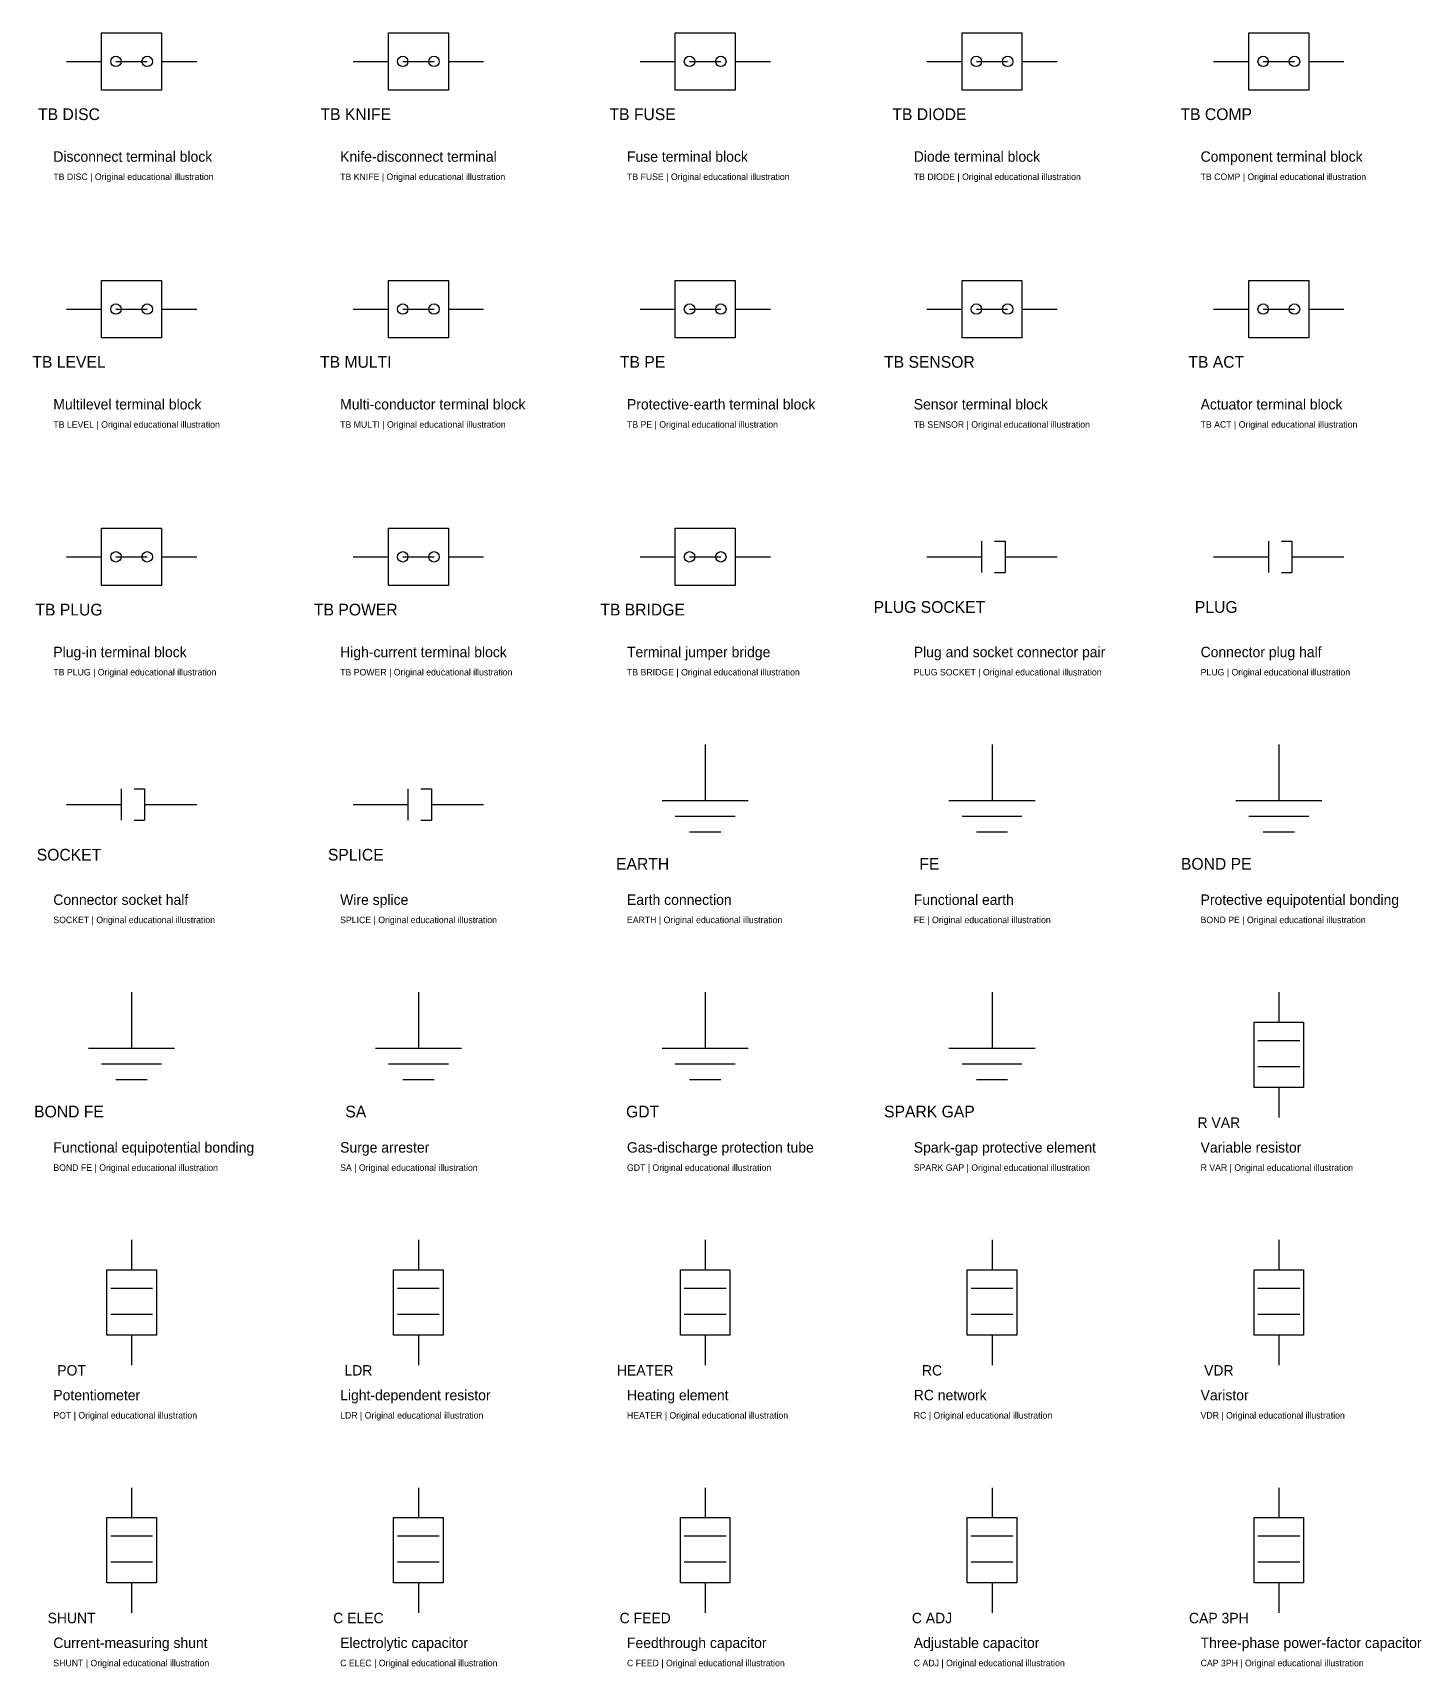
# Model space of a CAD drawing. Extents: x -25 to 1140, y -41451 to 113.
# Drawn here: x -16 to 1049, y -14091 to -12836 of the extents above; entities that cross this region are included whole.
import ezdxf
from ezdxf.enums import TextEntityAlignment as Align

# ---------------------------------------------------------------- set-up
doc = ezdxf.new("R2010")
doc.units = 0
doc.layers.add('REFERENCE', color=7, linetype='CONTINUOUS')

# ---------------------------------------------------------------- blocks, each defined once
blk = doc.blocks.new('REF_DISCONNECT_TERMINAL_BLOCK')
at = {"layer": 'REFERENCE'}
for p, q in [((37, 84), (83, 84)), ((37, 40), (37, 84)), ((83, 84), (83, 40)), ((10, 62), (37, 62)), ((48, 62), (72, 62)), ((83, 62), (110, 62)), ((83, 40), (37, 40))]:
    blk.add_line(p, q, dxfattribs=at)
for centre in [(48, 62), (72, 62)]:
    blk.add_circle(centre, 4, dxfattribs=at)
blk.add_text('TB DISC', height=9, dxfattribs=at).set_placement((12, 17), align=Align.CENTER)
blk = doc.blocks.new('REF_KNIFE_DISCONNECT_TERMINAL')
at = {"layer": 'REFERENCE'}
for p, q in [((37, 84), (83, 84)), ((37, 40), (37, 84)), ((83, 84), (83, 40)), ((10, 62), (37, 62)), ((48, 62), (72, 62)), ((83, 62), (110, 62)), ((83, 40), (37, 40))]:
    blk.add_line(p, q, dxfattribs=at)
for centre in [(48, 62), (72, 62)]:
    blk.add_circle(centre, 4, dxfattribs=at)
blk.add_text('TB KNIFE', height=9, dxfattribs=at).set_placement((12, 17), align=Align.CENTER)
blk = doc.blocks.new('REF_FUSE_TERMINAL_BLOCK')
at = {"layer": 'REFERENCE'}
for p, q in [((37, 84), (83, 84)), ((37, 40), (37, 84)), ((83, 84), (83, 40)), ((10, 62), (37, 62)), ((48, 62), (72, 62)), ((83, 62), (110, 62)), ((83, 40), (37, 40))]:
    blk.add_line(p, q, dxfattribs=at)
for centre in [(48, 62), (72, 62)]:
    blk.add_circle(centre, 4, dxfattribs=at)
blk.add_text('TB FUSE', height=9, dxfattribs=at).set_placement((12, 17), align=Align.CENTER)
blk = doc.blocks.new('REF_DIODE_TERMINAL_BLOCK')
at = {"layer": 'REFERENCE'}
for p, q in [((37, 84), (83, 84)), ((37, 40), (37, 84)), ((83, 84), (83, 40)), ((10, 62), (37, 62)), ((48, 62), (72, 62)), ((83, 62), (110, 62)), ((83, 40), (37, 40))]:
    blk.add_line(p, q, dxfattribs=at)
for centre in [(48, 62), (72, 62)]:
    blk.add_circle(centre, 4, dxfattribs=at)
blk.add_text('TB DIODE', height=9, dxfattribs=at).set_placement((12, 17), align=Align.CENTER)
blk = doc.blocks.new('REF_COMPONENT_TERMINAL_BLOCK')
at = {"layer": 'REFERENCE'}
for p, q in [((37, 84), (83, 84)), ((37, 40), (37, 84)), ((83, 84), (83, 40)), ((10, 62), (37, 62)), ((48, 62), (72, 62)), ((83, 62), (110, 62)), ((83, 40), (37, 40))]:
    blk.add_line(p, q, dxfattribs=at)
for centre in [(48, 62), (72, 62)]:
    blk.add_circle(centre, 4, dxfattribs=at)
blk.add_text('TB COMP', height=9, dxfattribs=at).set_placement((12, 17), align=Align.CENTER)
blk = doc.blocks.new('REF_MULTILEVEL_TERMINAL_BLOCK')
at = {"layer": 'REFERENCE'}
for p, q in [((37, 84), (83, 84)), ((37, 40), (37, 84)), ((83, 84), (83, 40)), ((10, 62), (37, 62)), ((48, 62), (72, 62)), ((83, 62), (110, 62)), ((83, 40), (37, 40))]:
    blk.add_line(p, q, dxfattribs=at)
for centre in [(48, 62), (72, 62)]:
    blk.add_circle(centre, 4, dxfattribs=at)
blk.add_text('TB LEVEL', height=9, dxfattribs=at).set_placement((12, 17), align=Align.CENTER)
blk = doc.blocks.new('REF_MULTI_CONDUCTOR_TERMINAL_BLOCK')
at = {"layer": 'REFERENCE'}
for p, q in [((37, 84), (83, 84)), ((37, 40), (37, 84)), ((83, 84), (83, 40)), ((10, 62), (37, 62)), ((48, 62), (72, 62)), ((83, 62), (110, 62)), ((83, 40), (37, 40))]:
    blk.add_line(p, q, dxfattribs=at)
for centre in [(48, 62), (72, 62)]:
    blk.add_circle(centre, 4, dxfattribs=at)
blk.add_text('TB MULTI', height=9, dxfattribs=at).set_placement((12, 17), align=Align.CENTER)
blk = doc.blocks.new('REF_PROTECTIVE_EARTH_TERMINAL_BLOCK')
at = {"layer": 'REFERENCE'}
for p, q in [((37, 84), (83, 84)), ((37, 40), (37, 84)), ((83, 84), (83, 40)), ((10, 62), (37, 62)), ((48, 62), (72, 62)), ((83, 62), (110, 62)), ((83, 40), (37, 40))]:
    blk.add_line(p, q, dxfattribs=at)
for centre in [(48, 62), (72, 62)]:
    blk.add_circle(centre, 4, dxfattribs=at)
blk.add_text('TB PE', height=9, dxfattribs=at).set_placement((12, 17), align=Align.CENTER)
blk = doc.blocks.new('REF_SENSOR_TERMINAL_BLOCK')
at = {"layer": 'REFERENCE'}
for p, q in [((37, 84), (83, 84)), ((37, 40), (37, 84)), ((83, 84), (83, 40)), ((10, 62), (37, 62)), ((48, 62), (72, 62)), ((83, 62), (110, 62)), ((83, 40), (37, 40))]:
    blk.add_line(p, q, dxfattribs=at)
for centre in [(48, 62), (72, 62)]:
    blk.add_circle(centre, 4, dxfattribs=at)
blk.add_text('TB SENSOR', height=9, dxfattribs=at).set_placement((12, 17), align=Align.CENTER)
blk = doc.blocks.new('REF_ACTUATOR_TERMINAL_BLOCK')
at = {"layer": 'REFERENCE'}
for p, q in [((37, 84), (83, 84)), ((37, 40), (37, 84)), ((83, 84), (83, 40)), ((10, 62), (37, 62)), ((48, 62), (72, 62)), ((83, 62), (110, 62)), ((83, 40), (37, 40))]:
    blk.add_line(p, q, dxfattribs=at)
for centre in [(48, 62), (72, 62)]:
    blk.add_circle(centre, 4, dxfattribs=at)
blk.add_text('TB ACT', height=9, dxfattribs=at).set_placement((12, 17), align=Align.CENTER)
blk = doc.blocks.new('REF_PLUG_IN_TERMINAL_BLOCK')
at = {"layer": 'REFERENCE'}
for p, q in [((37, 84), (83, 84)), ((37, 40), (37, 84)), ((83, 84), (83, 40)), ((10, 62), (37, 62)), ((48, 62), (72, 62)), ((83, 62), (110, 62)), ((83, 40), (37, 40))]:
    blk.add_line(p, q, dxfattribs=at)
for centre in [(48, 62), (72, 62)]:
    blk.add_circle(centre, 4, dxfattribs=at)
blk.add_text('TB PLUG', height=9, dxfattribs=at).set_placement((12, 17), align=Align.CENTER)
blk = doc.blocks.new('REF_HIGH_CURRENT_TERMINAL_BLOCK')
at = {"layer": 'REFERENCE'}
for p, q in [((37, 84), (83, 84)), ((37, 40), (37, 84)), ((83, 84), (83, 40)), ((10, 62), (37, 62)), ((48, 62), (72, 62)), ((83, 62), (110, 62)), ((83, 40), (37, 40))]:
    blk.add_line(p, q, dxfattribs=at)
for centre in [(48, 62), (72, 62)]:
    blk.add_circle(centre, 4, dxfattribs=at)
blk.add_text('TB POWER', height=9, dxfattribs=at).set_placement((12, 17), align=Align.CENTER)
blk = doc.blocks.new('REF_TERMINAL_JUMPER_BRIDGE')
at = {"layer": 'REFERENCE'}
for p, q in [((37, 84), (83, 84)), ((37, 40), (37, 84)), ((83, 84), (83, 40)), ((10, 62), (37, 62)), ((48, 62), (72, 62)), ((83, 62), (110, 62)), ((83, 40), (37, 40))]:
    blk.add_line(p, q, dxfattribs=at)
for centre in [(48, 62), (72, 62)]:
    blk.add_circle(centre, 4, dxfattribs=at)
blk.add_text('TB BRIDGE', height=9, dxfattribs=at).set_placement((12, 17), align=Align.CENTER)
blk = doc.blocks.new('REF_PLUG_AND_SOCKET_CONNECTOR_PAIR')
at = {"layer": 'REFERENCE'}
for p, q in [((52, 74), (52, 50)), ((62, 74), (70, 74)), ((70, 74), (70, 50)), ((10, 62), (52, 62)), ((70, 62), (110, 62)), ((62, 50), (70, 50))]:
    blk.add_line(p, q, dxfattribs=at)
blk.add_text('PLUG SOCKET', height=9, dxfattribs=at).set_placement((12, 19), align=Align.CENTER)
blk = doc.blocks.new('REF_CONNECTOR_PLUG_HALF')
at = {"layer": 'REFERENCE'}
for p, q in [((52, 74), (52, 50)), ((62, 74), (70, 74)), ((70, 74), (70, 50)), ((10, 62), (52, 62)), ((70, 62), (110, 62)), ((62, 50), (70, 50))]:
    blk.add_line(p, q, dxfattribs=at)
blk.add_text('PLUG', height=9, dxfattribs=at).set_placement((12, 19), align=Align.CENTER)
blk = doc.blocks.new('REF_CONNECTOR_SOCKET_HALF')
at = {"layer": 'REFERENCE'}
for p, q in [((52, 74), (52, 50)), ((62, 74), (70, 74)), ((70, 74), (70, 50)), ((10, 62), (52, 62)), ((70, 62), (110, 62)), ((62, 50), (70, 50))]:
    blk.add_line(p, q, dxfattribs=at)
blk.add_text('SOCKET', height=9, dxfattribs=at).set_placement((12, 19), align=Align.CENTER)
blk = doc.blocks.new('REF_WIRE_SPLICE')
at = {"layer": 'REFERENCE'}
for p, q in [((52, 74), (52, 50)), ((62, 74), (70, 74)), ((70, 74), (70, 50)), ((10, 62), (52, 62)), ((70, 62), (110, 62)), ((62, 50), (70, 50))]:
    blk.add_line(p, q, dxfattribs=at)
blk.add_text('SPLICE', height=9, dxfattribs=at).set_placement((12, 19), align=Align.CENTER)
blk = doc.blocks.new('REF_EARTH_CONNECTION')
at = {"layer": 'REFERENCE'}
for p, q in [((60, 108), (60, 65)), ((27, 65), (93, 65)), ((37, 53), (83, 53)), ((48, 41), (72, 41))]:
    blk.add_line(p, q, dxfattribs=at)
blk.add_text('EARTH', height=9, dxfattribs=at).set_placement((12, 12), align=Align.CENTER)
blk = doc.blocks.new('REF_FUNCTIONAL_EARTH')
at = {"layer": 'REFERENCE'}
for p, q in [((60, 108), (60, 65)), ((27, 65), (93, 65)), ((37, 53), (83, 53)), ((48, 41), (72, 41))]:
    blk.add_line(p, q, dxfattribs=at)
blk.add_text('FE', height=9, dxfattribs=at).set_placement((12, 12), align=Align.CENTER)
blk = doc.blocks.new('REF_PROTECTIVE_EQUIPOTENTIAL_BONDING')
at = {"layer": 'REFERENCE'}
for p, q in [((60, 108), (60, 65)), ((27, 65), (93, 65)), ((37, 53), (83, 53)), ((48, 41), (72, 41))]:
    blk.add_line(p, q, dxfattribs=at)
blk.add_text('BOND PE', height=9, dxfattribs=at).set_placement((12, 12), align=Align.CENTER)
blk = doc.blocks.new('REF_FUNCTIONAL_EQUIPOTENTIAL_BONDING')
at = {"layer": 'REFERENCE'}
for p, q in [((60, 108), (60, 65)), ((27, 65), (93, 65)), ((37, 53), (83, 53)), ((48, 41), (72, 41))]:
    blk.add_line(p, q, dxfattribs=at)
blk.add_text('BOND FE', height=9, dxfattribs=at).set_placement((12, 12), align=Align.CENTER)
blk = doc.blocks.new('REF_SURGE_ARRESTER')
at = {"layer": 'REFERENCE'}
for p, q in [((60, 108), (60, 65)), ((27, 65), (93, 65)), ((37, 53), (83, 53)), ((48, 41), (72, 41))]:
    blk.add_line(p, q, dxfattribs=at)
blk.add_text('SA', height=9, dxfattribs=at).set_placement((12, 12), align=Align.CENTER)
blk = doc.blocks.new('REF_GAS_DISCHARGE_PROTECTION_TUBE')
at = {"layer": 'REFERENCE'}
for p, q in [((60, 108), (60, 65)), ((27, 65), (93, 65)), ((37, 53), (83, 53)), ((48, 41), (72, 41))]:
    blk.add_line(p, q, dxfattribs=at)
blk.add_text('GDT', height=9, dxfattribs=at).set_placement((12, 12), align=Align.CENTER)
blk = doc.blocks.new('REF_SPARK_GAP_PROTECTIVE_ELEMENT')
at = {"layer": 'REFERENCE'}
for p, q in [((60, 108), (60, 65)), ((27, 65), (93, 65)), ((37, 53), (83, 53)), ((48, 41), (72, 41))]:
    blk.add_line(p, q, dxfattribs=at)
blk.add_text('SPARK GAP', height=9, dxfattribs=at).set_placement((12, 12), align=Align.CENTER)
blk = doc.blocks.new('REF_VARIABLE_RESISTOR')
at = {"layer": 'REFERENCE'}
for p, q in [((60, 108), (60, 85)), ((41, 85), (79, 85)), ((41, 35), (41, 85)), ((79, 85), (79, 35)), ((44, 71), (76, 71)), ((44, 51), (76, 51)), ((79, 35), (41, 35)), ((60, 35), (60, 12))]:
    blk.add_line(p, q, dxfattribs=at)
blk.add_text('R VAR', height=8, dxfattribs=at).set_placement((14, 4), align=Align.CENTER)
blk = doc.blocks.new('REF_POTENTIOMETER')
at = {"layer": 'REFERENCE'}
for p, q in [((60, 108), (60, 85)), ((41, 85), (79, 85)), ((41, 35), (41, 85)), ((79, 85), (79, 35)), ((44, 71), (76, 71)), ((44, 51), (76, 51)), ((79, 35), (41, 35)), ((60, 35), (60, 12))]:
    blk.add_line(p, q, dxfattribs=at)
blk.add_text('POT', height=8, dxfattribs=at).set_placement((14, 4), align=Align.CENTER)
blk = doc.blocks.new('REF_LIGHT_DEPENDENT_RESISTOR')
at = {"layer": 'REFERENCE'}
for p, q in [((60, 108), (60, 85)), ((41, 85), (79, 85)), ((41, 35), (41, 85)), ((79, 85), (79, 35)), ((44, 71), (76, 71)), ((44, 51), (76, 51)), ((79, 35), (41, 35)), ((60, 35), (60, 12))]:
    blk.add_line(p, q, dxfattribs=at)
blk.add_text('LDR', height=8, dxfattribs=at).set_placement((14, 4), align=Align.CENTER)
blk = doc.blocks.new('REF_HEATING_ELEMENT')
at = {"layer": 'REFERENCE'}
for p, q in [((60, 108), (60, 85)), ((41, 85), (79, 85)), ((41, 35), (41, 85)), ((79, 85), (79, 35)), ((44, 71), (76, 71)), ((44, 51), (76, 51)), ((79, 35), (41, 35)), ((60, 35), (60, 12))]:
    blk.add_line(p, q, dxfattribs=at)
blk.add_text('HEATER', height=8, dxfattribs=at).set_placement((14, 4), align=Align.CENTER)
blk = doc.blocks.new('REF_RC_NETWORK')
at = {"layer": 'REFERENCE'}
for p, q in [((60, 108), (60, 85)), ((41, 85), (79, 85)), ((41, 35), (41, 85)), ((79, 85), (79, 35)), ((44, 71), (76, 71)), ((44, 51), (76, 51)), ((79, 35), (41, 35)), ((60, 35), (60, 12))]:
    blk.add_line(p, q, dxfattribs=at)
blk.add_text('RC', height=8, dxfattribs=at).set_placement((14, 4), align=Align.CENTER)
blk = doc.blocks.new('REF_VARISTOR')
at = {"layer": 'REFERENCE'}
for p, q in [((60, 108), (60, 85)), ((41, 85), (79, 85)), ((41, 35), (41, 85)), ((79, 85), (79, 35)), ((44, 71), (76, 71)), ((44, 51), (76, 51)), ((79, 35), (41, 35)), ((60, 35), (60, 12))]:
    blk.add_line(p, q, dxfattribs=at)
blk.add_text('VDR', height=8, dxfattribs=at).set_placement((14, 4), align=Align.CENTER)
blk = doc.blocks.new('REF_CURRENT_MEASURING_SHUNT')
at = {"layer": 'REFERENCE'}
for p, q in [((60, 108), (60, 85)), ((41, 85), (79, 85)), ((41, 35), (41, 85)), ((79, 85), (79, 35)), ((44, 71), (76, 71)), ((44, 51), (76, 51)), ((79, 35), (41, 35)), ((60, 35), (60, 12))]:
    blk.add_line(p, q, dxfattribs=at)
blk.add_text('SHUNT', height=8, dxfattribs=at).set_placement((14, 4), align=Align.CENTER)
blk = doc.blocks.new('REF_ELECTROLYTIC_CAPACITOR')
at = {"layer": 'REFERENCE'}
for p, q in [((60, 108), (60, 85)), ((41, 85), (79, 85)), ((41, 35), (41, 85)), ((79, 85), (79, 35)), ((44, 71), (76, 71)), ((44, 51), (76, 51)), ((79, 35), (41, 35)), ((60, 35), (60, 12))]:
    blk.add_line(p, q, dxfattribs=at)
blk.add_text('C ELEC', height=8, dxfattribs=at).set_placement((14, 4), align=Align.CENTER)
blk = doc.blocks.new('REF_FEEDTHROUGH_CAPACITOR')
at = {"layer": 'REFERENCE'}
for p, q in [((60, 108), (60, 85)), ((41, 85), (79, 85)), ((41, 35), (41, 85)), ((79, 85), (79, 35)), ((44, 71), (76, 71)), ((44, 51), (76, 51)), ((79, 35), (41, 35)), ((60, 35), (60, 12))]:
    blk.add_line(p, q, dxfattribs=at)
blk.add_text('C FEED', height=8, dxfattribs=at).set_placement((14, 4), align=Align.CENTER)
blk = doc.blocks.new('REF_ADJUSTABLE_CAPACITOR')
at = {"layer": 'REFERENCE'}
for p, q in [((60, 108), (60, 85)), ((41, 85), (79, 85)), ((41, 35), (41, 85)), ((79, 85), (79, 35)), ((44, 71), (76, 71)), ((44, 51), (76, 51)), ((79, 35), (41, 35)), ((60, 35), (60, 12))]:
    blk.add_line(p, q, dxfattribs=at)
blk.add_text('C ADJ', height=8, dxfattribs=at).set_placement((14, 4), align=Align.CENTER)
blk = doc.blocks.new('REF_THREE_PHASE_POWER_FACTOR_CAPACITOR')
at = {"layer": 'REFERENCE'}
for p, q in [((60, 108), (60, 85)), ((41, 85), (79, 85)), ((41, 35), (41, 85)), ((79, 85), (79, 35)), ((44, 71), (76, 71)), ((44, 51), (76, 51)), ((79, 35), (41, 35)), ((60, 35), (60, 12))]:
    blk.add_line(p, q, dxfattribs=at)
blk.add_text('CAP 3PH', height=8, dxfattribs=at).set_placement((14, 4), align=Align.CENTER)

msp = doc.modelspace()

# ---------------------------------------------------------------- block references
at = {"layer": 'REFERENCE'}
for name, p in [('REF_DISCONNECT_TERMINAL_BLOCK', (0, -12920)), ('REF_KNIFE_DISCONNECT_TERMINAL', (220, -12920)), ('REF_FUSE_TERMINAL_BLOCK', (440, -12920)), ('REF_DIODE_TERMINAL_BLOCK', (660, -12920)), ('REF_COMPONENT_TERMINAL_BLOCK', (880, -12920)), ('REF_MULTILEVEL_TERMINAL_BLOCK', (0, -13110)), ('REF_MULTI_CONDUCTOR_TERMINAL_BLOCK', (220, -13110)), ('REF_PROTECTIVE_EARTH_TERMINAL_BLOCK', (440, -13110)), ('REF_SENSOR_TERMINAL_BLOCK', (660, -13110)), ('REF_ACTUATOR_TERMINAL_BLOCK', (880, -13110)), ('REF_PLUG_IN_TERMINAL_BLOCK', (0, -13300)), ('REF_HIGH_CURRENT_TERMINAL_BLOCK', (220, -13300)), ('REF_TERMINAL_JUMPER_BRIDGE', (440, -13300)), ('REF_PLUG_AND_SOCKET_CONNECTOR_PAIR', (660, -13300)), ('REF_CONNECTOR_PLUG_HALF', (880, -13300)), ('REF_EARTH_CONNECTION', (440, -13490)), ('REF_FUNCTIONAL_EARTH', (660, -13490)), ('REF_PROTECTIVE_EQUIPOTENTIAL_BONDING', (880, -13490)), ('REF_CONNECTOR_SOCKET_HALF', (0, -13490)), ('REF_WIRE_SPLICE', (220, -13490)), ('REF_FUNCTIONAL_EQUIPOTENTIAL_BONDING', (0, -13680)), ('REF_SURGE_ARRESTER', (220, -13680)), ('REF_GAS_DISCHARGE_PROTECTION_TUBE', (440, -13680)), ('REF_SPARK_GAP_PROTECTIVE_ELEMENT', (660, -13680)), ('REF_VARIABLE_RESISTOR', (880, -13680)), ('REF_POTENTIOMETER', (0, -13870)), ('REF_LIGHT_DEPENDENT_RESISTOR', (220, -13870)), ('REF_HEATING_ELEMENT', (440, -13870)), ('REF_RC_NETWORK', (660, -13870)), ('REF_VARISTOR', (880, -13870)), ('REF_CURRENT_MEASURING_SHUNT', (0, -14060)), ('REF_ELECTROLYTIC_CAPACITOR', (220, -14060)), ('REF_FEEDTHROUGH_CAPACITOR', (440, -14060)), ('REF_ADJUSTABLE_CAPACITOR', (660, -14060)), ('REF_THREE_PHASE_POWER_FACTOR_CAPACITOR', (880, -14060))]:
    msp.add_blockref(name, p, dxfattribs=at)

# ---------------------------------------------------------------- texts
for s, height, p in [('Disconnect terminal block', 8, (0, -12935)), ('Knife-disconnect terminal', 8, (220, -12935)), ('Fuse terminal block', 8, (440, -12935)), ('Diode terminal block', 8, (660, -12935)), ('Component terminal block', 8, (880, -12935)), ('TB DISC | Original educational illustration', 5, (0, -12949)), ('TB KNIFE | Original educational illustration', 5, (220, -12949)), ('TB FUSE | Original educational illustration', 5, (440, -12949)), ('TB DIODE | Original educational illustration', 5, (660, -12949)), ('TB COMP | Original educational illustration', 5, (880, -12949)), ('Multilevel terminal block', 8, (0, -13125)), ('Multi-conductor terminal block', 8, (220, -13125)), ('Protective-earth terminal block', 8, (440, -13125)), ('Sensor terminal block', 8, (660, -13125)), ('Actuator terminal block', 8, (880, -13125)), ('TB LEVEL | Original educational illustration', 5, (0, -13139)), ('TB MULTI | Original educational illustration', 5, (220, -13139)), ('TB PE | Original educational illustration', 5, (440, -13139)), ('TB SENSOR | Original educational illustration', 5, (660, -13139)), ('TB ACT | Original educational illustration', 5, (880, -13139)), ('Plug-in terminal block', 8, (0, -13315)), ('High-current terminal block', 8, (220, -13315)), ('Terminal jumper bridge', 8, (440, -13315)), ('Plug and socket connector pair', 8, (660, -13315)), ('Connector plug half', 8, (880, -13315)), ('TB PLUG | Original educational illustration', 5, (0, -13329)), ('TB POWER | Original educational illustration', 5, (220, -13329)), ('TB BRIDGE | Original educational illustration', 5, (440, -13329)), ('PLUG SOCKET | Original educational illustration', 5, (660, -13329)), ('PLUG | Original educational illustration', 5, (880, -13329)), ('Connector socket half', 8, (0, -13505)), ('Wire splice', 8, (220, -13505)), ('Earth connection', 8, (440, -13505)), ('Functional earth', 8, (660, -13505)), ('Protective equipotential bonding', 8, (880, -13505)), ('SOCKET | Original educational illustration', 5, (0, -13519)), ('SPLICE | Original educational illustration', 5, (220, -13519)), ('EARTH | Original educational illustration', 5, (440, -13519)), ('FE | Original educational illustration', 5, (660, -13519)), ('BOND PE | Original educational illustration', 5, (880, -13519)), ('Functional equipotential bonding', 8, (0, -13695)), ('Surge arrester', 8, (220, -13695)), ('Gas-discharge protection tube', 8, (440, -13695)), ('Spark-gap protective element', 8, (660, -13695)), ('Variable resistor', 8, (880, -13695)), ('BOND FE | Original educational illustration', 5, (0, -13709)), ('SA | Original educational illustration', 5, (220, -13709)), ('GDT | Original educational illustration', 5, (440, -13709)), ('SPARK GAP | Original educational illustration', 5, (660, -13709)), ('R VAR | Original educational illustration', 5, (880, -13709)), ('Potentiometer', 8, (0, -13885)), ('Light-dependent resistor', 8, (220, -13885)), ('Heating element', 8, (440, -13885)), ('RC network', 8, (660, -13885)), ('Varistor', 8, (880, -13885)), ('POT | Original educational illustration', 5, (0, -13899)), ('LDR | Original educational illustration', 5, (220, -13899)), ('HEATER | Original educational illustration', 5, (440, -13899)), ('RC | Original educational illustration', 5, (660, -13899)), ('VDR | Original educational illustration', 5, (880, -13899)), ('Current-measuring shunt', 8, (0, -14075)), ('Electrolytic capacitor', 8, (220, -14075)), ('Feedthrough capacitor', 8, (440, -14075)), ('Adjustable capacitor', 8, (660, -14075)), ('Three-phase power-factor capacitor', 8, (880, -14075)), ('SHUNT | Original educational illustration', 5, (0, -14089)), ('C ELEC | Original educational illustration', 5, (220, -14089)), ('C FEED | Original educational illustration', 5, (440, -14089)), ('C ADJ | Original educational illustration', 5, (660, -14089)), ('CAP 3PH | Original educational illustration', 5, (880, -14089))]:
    msp.add_text(s, height=height, dxfattribs=at).set_placement(p)

doc.saveas('drawing.dxf')
